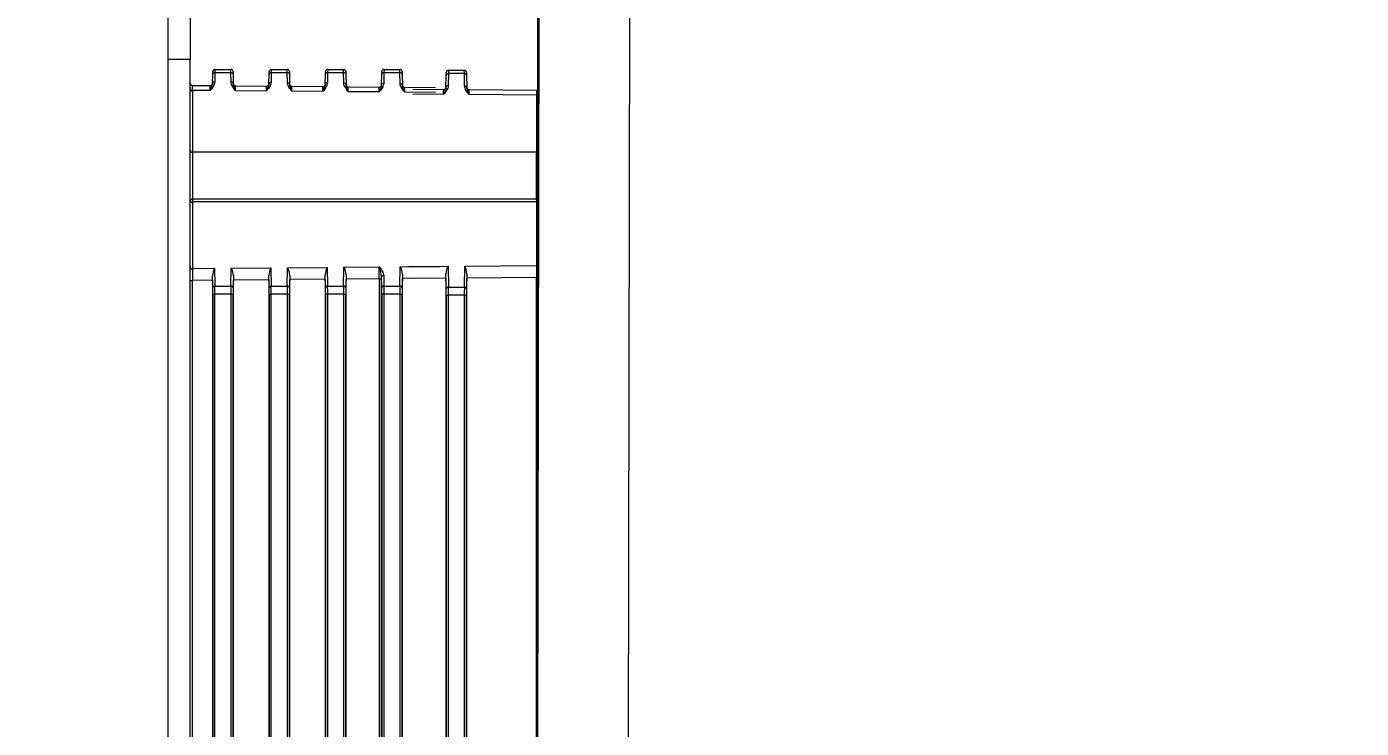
# Model space of a CAD drawing. Header units: millimetres. Extents: x -10496 to -5455, y -188 to 7293.
# Drawn here: x -7484.55 to -7472.71, y 3380.85 to 3387.08 of the extents above; entities that cross this region are included whole.
import ezdxf

# ---------------------------------------------------------------- set-up
doc = ezdxf.new("R2010")
doc.units = ezdxf.units.MM
doc.layers.add('GJC_tefris', color=30, linetype='Continuous', lineweight=0)
doc.layers.add('GJC_ölçüler', color=253, linetype='Continuous', lineweight=5)
doc.layers.add('GJC_yazı', color=11, linetype='Continuous')
doc.styles.add('Ölçü50', font='calibri.ttf', dxfattribs={"width": 0.7})

# ---------------------------------------------------------------- blocks, each defined once
blk = doc.blocks.new('fgjh')
at = {"layer": 'GJC_tefris', "color": 151, "extrusion": (-0.01667214942452569, 1.525087517426141e-05, 0.9998610099413704)}
for p, q in [((5038030.276659993, 2445214.517059881, 2050.072986127254), (5037967.735353814, 2445214.517059881, 2049.030143180629)), ((5038005.907780733, 2445214.317059881, 2049.666651104571), (5038005.907780783, 2445214.5135694, 2049.666648108046)), ((5037992.131576438, 2445214.317059881, 2049.436940240545), (5038005.907780733, 2445214.317059881, 2049.666651104571)), ((5037994.094384539, 2445214.297234412, 2049.469669321858), (5038003.944972622, 2445214.297234412, 2049.633922627886)), ((5038003.944972628, 2445214.317059881, 2049.633922325572), (5038003.944972622, 2445214.297234412, 2049.633922627886)), ((5038003.946522831, 2445214.119568261, 2049.633951186725), (5038003.944972622, 2445214.297234412, 2049.633922627886)), ((5038004.643801056, 2445214.297059881, 2049.64557522221), (5038004.051036842, 2445214.297059881, 2049.635691194879)), ((5038004.051036842, 2445214.297059881, 2049.635691194879), (5038004.052751191, 2445214.100581929, 2049.635722777609)), ((5038004.64380028, 2445211.245372623, 2049.645621756643), (5038004.643801056, 2445214.297059881, 2049.64557522221)), ((5038004.669234645, 2445214.297059881, 2049.645999313742), (5038004.643801056, 2445214.297059881, 2049.64557522221)), ((5038004.669234645, 2445214.297059881, 2049.645999313742), (5038004.669233869, 2445211.245372623, 2049.646045848174)), ((5038005.083835606, 2445214.297059881, 2049.652912563804), (5038004.669234645, 2445214.297059881, 2049.645999313742)), ((5038005.083834831, 2445211.245372623, 2049.652959098237), (5038005.083835606, 2445214.297059881, 2049.652912563804)), ((5038005.632663588, 2445214.297059881, 2049.662063977878), (5038005.083835606, 2445214.297059881, 2049.652912563804)), ((5038005.631293869, 2445214.1400883, 2049.662043532819), (5038005.632663588, 2445214.297059881, 2049.662063977878)), ((5038005.676598699, 2445214.297234412, 2049.662796569764), (5038005.675221395, 2445214.13939373, 2049.662776011507)), ((5038006.477614707, 2445214.317059881, 2049.676152782372), (5038005.907780733, 2445214.317059881, 2049.666651104571)), ((5038003.946522831, 2445214.119568261, 2049.633951186725), (5037994.09283424, 2445214.119568261, 2049.469646181394)), ((5038003.823551336, 2445214.11740289, 2049.63190073563), (5037994.215805734, 2445214.11740289, 2049.471696698527)), ((5037994.215805728, 2445214.097405936, 2049.471697003456), (5038003.823551332, 2445214.097405936, 2049.631901040558)), ((5038003.823551336, 2445214.11740289, 2049.63190073563), (5038003.823551332, 2445214.097405936, 2049.631901040558)), ((5038003.823551296, 2445213.956713826, 2049.631903185938), (5038003.823551332, 2445214.097405936, 2049.631901040558)), ((5038003.880112017, 2445214.117811888, 2049.632843848586), (5038003.986011677, 2445214.11966063, 2049.634609640786)), ((5038003.894252182, 2445214.097814933, 2049.633079933313), (5038003.894252146, 2445213.956304829, 2049.633082091166)), ((5038004.052751191, 2445214.100581929, 2049.635722777609), (5038003.894252182, 2445214.097814933, 2049.633079933313)), ((5038005.694184909, 2445214.119234185, 2049.663092525472), (5038005.775656982, 2445214.117811888, 2049.664451050575)), ((5038005.789448148, 2445214.097814933, 2049.66468131592), (5038005.707976074, 2445214.099237232, 2049.663322790816)), ((5038005.775656982, 2445214.117811888, 2049.664451050575), (5038005.799085183, 2445214.11740289, 2049.664841709573)), ((5038005.789448111, 2445213.956304829, 2049.664683473773), (5038005.789448148, 2445214.097814933, 2049.66468131592)), ((5038005.818733398, 2445214.097405936, 2049.665169638107), (5038005.789448148, 2445214.097814933, 2049.66468131592)), ((5038005.818733398, 2445214.097405936, 2049.665169638107), (5038005.818733362, 2445213.956713826, 2049.665171783487)), ((5037994.091219555, 2445213.934523314, 2049.469622079866), (5038003.948137422, 2445213.934523314, 2049.633980931663)), ((5038003.823551296, 2445213.956713826, 2049.631903185938), (5037994.215805693, 2445213.956713826, 2049.471699148836)), ((5037994.215805687, 2445213.936716872, 2049.471699453764), (5038003.823551291, 2445213.936716872, 2049.631903490867)), ((5038003.823551296, 2445213.956713826, 2049.631903185938), (5038003.823551291, 2445213.936716872, 2049.631903490867)), ((5038003.987627881, 2445213.934430917, 2049.634639415425), (5038003.880111971, 2445213.936307875, 2049.632846616296)), ((5038003.894252146, 2445213.956304829, 2049.633082091166), (5038004.054034405, 2445213.953515431, 2049.635746417725)), ((5038003.950884867, 2445213.619644413, 2049.634031546683), (5038003.948137422, 2445213.934523314, 2049.633980931663)), ((5038004.054034405, 2445213.953515431, 2049.635746417725), (5038004.057113227, 2445213.600658081, 2049.635803137568)), ((5038005.775656936, 2445213.936307875, 2049.664453818285), (5038005.692227027, 2445213.934851398, 2049.663062691248)), ((5038005.706018203, 2445213.954848352, 2049.663292346735), (5038005.789448111, 2445213.956304829, 2049.664683473773)), ((5038005.799085137, 2445213.936716872, 2049.664844464809), (5038005.775656936, 2445213.936307875, 2049.664453818285)), ((5038005.789448111, 2445213.956304829, 2049.664683473773), (5038005.818733362, 2445213.956713826, 2049.665171783487)), ((5038005.626931579, 2445213.640164452, 2049.661978419293), (5038005.629321016, 2445213.913997022, 2049.662014085133)), ((5038005.673263713, 2445213.915040918, 2049.662746790251), (5038005.670859105, 2445213.639469882, 2049.662710897981)), ((5038003.950884867, 2445213.619644413, 2049.634031546683), (5037994.08847195, 2445213.619644413, 2049.469581067869)), ((5038003.82355121, 2445213.61740289, 2049.631908360007), (5037994.215805606, 2445213.61740289, 2049.471704322905)), ((5037994.215805601, 2445213.597405936, 2049.471704627834), (5038003.823551204, 2445213.597405936, 2049.631908664936)), ((5038003.82355121, 2445213.61740289, 2049.631908360007), (5038003.823551204, 2445213.597405936, 2049.631908664936)), ((5038003.823551169, 2445213.456713826, 2049.631910810315), (5038003.823551204, 2445213.597405936, 2049.631908664936)), ((5038003.88011189, 2445213.617811888, 2049.632851472964), (5038003.990373713, 2445213.619736782, 2049.634690000745)), ((5038003.894252054, 2445213.597814933, 2049.633087557691), (5038003.894252019, 2445213.456304829, 2049.633089715544)), ((5038004.057113227, 2445213.600658081, 2049.635803137568), (5038003.894252054, 2445213.597814933, 2049.633087557691)), ((5038005.689822618, 2445213.619310338, 2049.663027411947), (5038005.775656855, 2445213.617811888, 2049.664458674953)), ((5038005.78944802, 2445213.597814933, 2049.664688940297), (5038005.703613783, 2445213.599313384, 2049.663257677291)), ((5038005.775656855, 2445213.617811888, 2049.664458674953), (5038005.799085055, 2445213.61740289, 2049.66484933395)), ((5038005.789447985, 2445213.456304829, 2049.66469109815), (5038005.78944802, 2445213.597814933, 2049.664688940297)), ((5038005.818733271, 2445213.597405936, 2049.665177262485), (5038005.78944802, 2445213.597814933, 2049.664688940297)), ((5038005.818733271, 2445213.597405936, 2049.665177262485), (5038005.818733236, 2445213.456713826, 2049.665179407864)), ((5038003.823551169, 2445213.456713826, 2049.631910810315), (5037994.215805565, 2445213.456713826, 2049.471706773214)), ((5038003.823551169, 2445213.456713826, 2049.631910810315), (5038003.823551164, 2445213.436716872, 2049.631911115244)), ((5038003.894252019, 2445213.456304829, 2049.633089715544), (5038004.05839777, 2445213.453439256, 2049.63582680217)), ((5038005.701654584, 2445213.454772176, 2049.66322721337), (5038005.789447985, 2445213.456304829, 2049.66469109815)), ((5038005.789447985, 2445213.456304829, 2049.66469109815), (5038005.818733236, 2445213.456713826, 2049.665179407864)), ((5037994.086855936, 2445213.434447138, 2049.4695569465), (5038003.952500788, 2445213.434447138, 2049.634061316108)), ((5037994.21580556, 2445213.436716873, 2049.471707078142), (5038003.823551164, 2445213.436716872, 2049.631911115244)), ((5038003.991991246, 2445213.434354741, 2049.634719799869), (5038003.880111843, 2445213.436307875, 2049.632854240674)), ((5038003.955246903, 2445213.119720566, 2049.634111906641), (5038003.952500788, 2445213.434447138, 2049.634061316108)), ((5038004.05839777, 2445213.453439256, 2049.63582680217), (5038004.061475263, 2445213.100734233, 2049.635883497526)), ((5038005.622569288, 2445213.140240605, 2049.661913305767), (5038005.624957398, 2445213.413920847, 2049.661948951767)), ((5038005.668900094, 2445213.414964742, 2049.662681656886), (5038005.666496815, 2445213.139546035, 2049.662645784456)), ((5038005.775656809, 2445213.436307875, 2049.664461442663), (5038005.687863409, 2445213.434775223, 2049.662997557883)), ((5038005.79908501, 2445213.436716872, 2049.664852089187), (5038005.775656809, 2445213.436307875, 2049.664461442663)), ((5038003.955246903, 2445213.119720566, 2049.634111906641), (5037994.08410966, 2445213.119720566, 2049.469515954343)), ((5038003.823551082, 2445213.11740289, 2049.631915984385), (5037994.215805479, 2445213.11740289, 2049.471711947283)), ((5038003.823551082, 2445213.11740289, 2049.631915984385), (5038003.823551077, 2445213.097405936, 2049.631916289314)), ((5038003.880111762, 2445213.117811888, 2049.632859097342), (5038003.994735749, 2445213.119812935, 2049.634770360703)), ((5038004.061475263, 2445213.100734233, 2049.635883497526), (5038003.894251928, 2445213.097814933, 2049.633095182069)), ((5038005.685460328, 2445213.11938649, 2049.662962298421), (5038005.775656728, 2445213.117811888, 2049.66446629933)), ((5038005.775656728, 2445213.117811888, 2049.66446629933), (5038005.799084929, 2445213.11740289, 2049.664856958328)), ((5037994.215805474, 2445213.097405936, 2049.471712252212), (5038003.823551077, 2445213.097405936, 2049.631916289314)), ((5038003.823551042, 2445212.956713826, 2049.631918434693), (5038003.823551077, 2445213.097405936, 2049.631916289314)), ((5038003.894251928, 2445213.097814933, 2049.633095182069), (5038003.894251891, 2445212.956304829, 2049.633097339921)), ((5038005.789447893, 2445213.097814933, 2049.664696564675), (5038005.699251493, 2445213.099389536, 2049.663192563765)), ((5038005.789447857, 2445212.956304829, 2049.664698722528), (5038005.789447893, 2445213.097814933, 2049.664696564675)), ((5038005.818733144, 2445213.097405936, 2049.665184886862), (5038005.789447893, 2445213.097814933, 2049.664696564675)), ((5038005.818733144, 2445213.097405936, 2049.665184886862), (5038005.818733108, 2445212.956713826, 2049.665187032242)), ((5037994.082492316, 2445212.934370963, 2049.469491813134), (5038003.956864152, 2445212.934370963, 2049.634141700552)), ((5038003.823551042, 2445212.956713826, 2049.631918434693), (5037994.215805438, 2445212.956713826, 2049.471714397591)), ((5037994.215805433, 2445212.936716873, 2049.47171470252), (5038003.823551036, 2445212.936716873, 2049.631918739622)), ((5038003.823551042, 2445212.956713826, 2049.631918434693), (5038003.823551036, 2445212.936716873, 2049.631918739622)), ((5038003.996354611, 2445212.934278565, 2049.634800184314), (5038003.880111717, 2445212.936307875, 2049.632861865052)), ((5038003.894251891, 2445212.956304829, 2049.633097339921), (5038004.062761135, 2445212.95336308, 2049.635907186614)), ((5038003.959435953, 2445212.639622188, 2049.634189079767), (5038003.956864152, 2445212.934370963, 2049.634141700552)), ((5038004.062761135, 2445212.95336308, 2049.635907186614), (5038004.06549259, 2445212.640316757, 2049.635957507057)), ((5038005.618206998, 2445212.640316757, 2049.661848192242), (5038005.620593778, 2445212.913844671, 2049.661883818402)), ((5038005.664536474, 2445212.914888567, 2049.662616523519), (5038005.662134525, 2445212.639622188, 2049.66258067093)), ((5038005.775656682, 2445212.936307875, 2049.66446906704), (5038005.683499789, 2445212.934699047, 2049.662932424516)), ((5038005.697290964, 2445212.954696001, 2049.663162080004), (5038005.789447857, 2445212.956304829, 2049.664698722528)), ((5038005.799084882, 2445212.936716873, 2049.664859713565), (5038005.775656682, 2445212.936307875, 2049.66446906704)), ((5038005.789447857, 2445212.956304829, 2049.664698722528), (5038005.818733108, 2445212.956713826, 2049.665187032242)), ((5038003.959435953, 2445212.639622188, 2049.634189079767), (5037994.079920365, 2445212.639622188, 2049.469453423023)), ((5038003.959435953, 2445212.639622188, 2049.634189079767), (5038003.959435948, 2445212.619450703, 2049.634189387357)), ((5037994.07992036, 2445212.619450703, 2049.469453730613), (5038003.959435948, 2445212.619450703, 2049.634189387357)), ((5037994.215805347, 2445212.597405936, 2049.471719876589), (5038003.82355095, 2445212.597405936, 2049.631923913691)), ((5038003.823550955, 2445212.61740289, 2049.631923608762), (5037994.215805352, 2445212.61740289, 2049.471719571661)), ((5038003.82355095, 2445212.597405936, 2049.631923913691), (5038003.823550955, 2445212.61740289, 2049.631923608762)), ((5038003.823550914, 2445212.456713826, 2049.631926059071), (5038003.82355095, 2445212.597405936, 2049.631923913691)), ((5038003.880111636, 2445212.617811888, 2049.632866721719), (5038003.974670199, 2445212.619462643, 2049.634443410188)), ((5038003.988810364, 2445212.599465689, 2049.634679494915), (5038003.8942518, 2445212.597814933, 2049.633102806446)), ((5038003.8942518, 2445212.597814933, 2049.633102806446), (5038003.894251765, 2445212.456304829, 2049.633104964299)), ((5038005.681098038, 2445212.619462643, 2049.662897184895), (5038005.7756566, 2445212.617811888, 2049.664473923708)), ((5038005.789447766, 2445212.597814933, 2049.664704189052), (5038005.694889204, 2445212.599465689, 2049.66312745024)), ((5038005.7756566, 2445212.617811888, 2049.664473923708), (5038005.799084801, 2445212.61740289, 2049.664864582706)), ((5038005.78944773, 2445212.456304829, 2049.664706346905), (5038005.789447766, 2445212.597814933, 2049.664704189052)), ((5038005.818733017, 2445212.597405936, 2049.66519251124), (5038005.789447766, 2445212.597814933, 2049.664704189052)), ((5038005.818733017, 2445212.597405936, 2049.66519251124), (5038005.818732982, 2445212.456713826, 2049.66519465662)), ((5037994.078128697, 2445212.434294787, 2049.469426679768), (5038003.961227517, 2445212.434294787, 2049.634222084997)), ((5038003.823550914, 2445212.456713826, 2049.631926059071), (5037994.215805311, 2445212.456713826, 2049.471722021969)), ((5037994.215805306, 2445212.436716873, 2049.471722326898), (5038003.82355091, 2445212.436716873, 2049.631926363999)), ((5038003.823550914, 2445212.456713826, 2049.631926059071), (5038003.82355091, 2445212.436716873, 2049.631926363999)), ((5038004.000717976, 2445212.43420239, 2049.634880568758), (5038003.880111589, 2445212.436307875, 2049.63286948943)), ((5038003.894251765, 2445212.456304829, 2049.633104964299), (5038004.0671245, 2445212.453286904, 2049.635987571058)), ((5038003.963970974, 2445212.119872871, 2049.634272626558), (5038003.961227517, 2445212.434294787, 2049.634222084997)), ((5038004.0671245, 2445212.453286904, 2049.635987571058), (5038004.070199334, 2445212.100886539, 2049.636044217444)), ((5038005.613844709, 2445212.14039291, 2049.661783078716), (5038005.616230159, 2445212.413768495, 2049.661818685036)), ((5038005.660172855, 2445212.414812392, 2049.662551390154), (5038005.657772235, 2445212.13969834, 2049.662515557405)), ((5038005.775656555, 2445212.436307875, 2049.664476691418), (5038005.67913617, 2445212.434622871, 2049.662867291151)), ((5038005.692927346, 2445212.454619825, 2049.663096946638), (5038005.78944773, 2445212.456304829, 2049.664706346905)), ((5038005.799084756, 2445212.436716873, 2049.664867337943), (5038005.775656555, 2445212.436307875, 2049.664476691418)), ((5038005.78944773, 2445212.456304829, 2049.664706346905), (5038005.818732982, 2445212.456713826, 2049.66519465662)), ((5038003.964595146, 2445212.048337917, 2049.634284125402), (5038003.961854346, 2445212.362455178, 2049.634233632811)), ((5038004.067751329, 2445212.381447295, 2049.635999118873), (5038004.070823506, 2445212.029351585, 2049.636055716287)), ((5038005.597020227, 2445212.068857956, 2049.661503630591), (5038005.59940302, 2445212.341928886, 2049.66153919723)), ((5038005.643345716, 2445212.342972782, 2049.662271902348), (5038005.640947754, 2445212.068163387, 2049.66223610928)), ((5038003.964595146, 2445212.048337917, 2049.634284125402), (5037994.0585606, 2445212.048337917, 2049.469106279167)), ((5038003.815450673, 2445212.045715632, 2049.631797260822), (5037994.20770507, 2445212.045715632, 2049.47159322372)), ((5038003.815450673, 2445212.045715632, 2049.631797260822), (5038003.815450668, 2445212.025718678, 2049.63179756575)), ((5038003.872011353, 2445212.046124629, 2049.632740373778), (5038004.004083992, 2445212.048430286, 2049.634942579463)), ((5038005.659911267, 2445212.048003842, 2049.662552623245), (5038005.767556319, 2445212.046124629, 2049.664347575767)), ((5038005.767556319, 2445212.046124629, 2049.664347575767), (5038005.79098452, 2445212.045715632, 2049.664738234765)), ((5037994.207705065, 2445212.025718678, 2049.471593528649), (5038003.815450668, 2445212.025718678, 2049.63179756575)), ((5038003.815450633, 2445211.885026569, 2049.63179971113), (5038003.815450668, 2445212.025718678, 2049.63179756575)), ((5038004.070823506, 2445212.029351585, 2049.636055716287), (5038003.886151519, 2445212.026127676, 2049.632976458505)), ((5038003.886151519, 2445212.026127676, 2049.632976458505), (5038003.886151482, 2445211.884617571, 2049.632978616358)), ((5038005.781347484, 2445212.026127676, 2049.664577841112), (5038005.673702433, 2445212.028006888, 2049.662782888589)), ((5038005.781347448, 2445211.884617571, 2049.664579998965), (5038005.781347484, 2445212.026127676, 2049.664577841112)), ((5038005.810632735, 2445212.025718678, 2049.665066163299), (5038005.781347484, 2445212.026127676, 2049.664577841112)), ((5038005.810632735, 2445212.025718678, 2049.665066163299), (5038005.810632699, 2445211.885026569, 2049.665068308679)), ((5037994.056937939, 2445211.862379002, 2049.469082058597), (5038003.966217712, 2445211.862379002, 2049.634314017256)), ((5038003.815450633, 2445211.885026569, 2049.63179971113), (5037994.207705029, 2445211.885026569, 2049.471595674028)), ((5037994.207705024, 2445211.865029614, 2049.471595978957), (5038003.815450627, 2445211.865029614, 2049.631800016059)), ((5038003.815450633, 2445211.885026569, 2049.63179971113), (5038003.815450627, 2445211.865029614, 2049.631800016059)), ((5038004.00570817, 2445211.862286605, 2049.634972501018), (5038003.872011308, 2445211.864620617, 2049.632743141489)), ((5038003.886151482, 2445211.884617571, 2049.632978616358), (5038004.072114694, 2445211.88137112, 2049.636079503318)), ((5038003.971601339, 2445211.245372623, 2049.634413197576), (5038003.966217712, 2445211.862379002, 2049.634314017256)), ((5038004.072114694, 2445211.88137112, 2049.636079503318), (5038004.077664036, 2445211.245372623, 2049.636181736514)), ((5038005.58983457, 2445211.245372623, 2049.661396374189), (5038005.5950394, 2445211.841852711, 2049.661474063864)), ((5038005.638982097, 2445211.842896606, 2049.662206768982), (5038005.633768157, 2445211.245372623, 2049.662128943342)), ((5038005.767556272, 2445211.864620617, 2049.664350343478), (5038005.657945411, 2445211.862707086, 2049.662522669979)), ((5038005.671736587, 2445211.88270404, 2049.662752325466), (5038005.781347448, 2445211.884617571, 2049.664579998965)), ((5038005.790984473, 2445211.865029614, 2049.664740990002), (5038005.767556272, 2445211.864620617, 2049.664350343478)), ((5038005.781347448, 2445211.884617571, 2049.664579998965), (5038005.810632699, 2445211.885026569, 2049.665068308679)), ((5037994.051553997, 2445211.245372623, 2049.469001695436), (5038003.971601339, 2445211.245372623, 2049.634413197576)), ((5038004.077664036, 2445211.245372623, 2049.636181736514), (5038003.971601339, 2445211.245372623, 2049.634413197576)), ((5038004.635700144, 2445211.245372623, 2049.645486691183), (5038004.077664036, 2445211.245372623, 2049.636181736514)), ((5038004.661133732, 2445211.245372623, 2049.645910782715), (5038004.635700144, 2445211.245372623, 2049.645486691183)), ((5038004.661133732, 2445211.245372623, 2049.645910782715), (5038005.075734694, 2445211.245372623, 2049.652824032777)), ((5038005.58983457, 2445211.245372623, 2049.661396374189), (5038005.075734694, 2445211.245372623, 2049.652824032777)), ((5038005.633768157, 2445211.245372623, 2049.662128943342), (5038005.58983457, 2445211.245372623, 2049.661396374189))]:
    blk.add_line(p, q, dxfattribs=at)
at = {"layer": 'GJC_tefris', "color": 151, "elevation": 2049.551707446506}
blk.add_lwpolyline([(5037984.411602098, 2445211.272081491), (5038013.611553238, 2445211.218663755), (5038016.256785847, 2445181.27847552), (5038015.790393333, 2445177.785265772), (5038015.324000819, 2445174.292056025), (5038013.969391032, 2445171.038585778), (5038013.239257337, 2445169.284967666), (5038010.921125554, 2445165.586241114), (5038010.921125554, 2445165.586241114), (5038007.823791926, 2445162.314360802), (5038006.42011399, 2445161.241354907), (5038004.609889191, 2445160.495412069), (5038000.858057292, 2445159.497464433), (5037998.916450194, 2445159.245459635), (5037996.975778112, 2445159.504566588), (5037995.03510603, 2445159.76367354), (5037991.420139089, 2445161.268795524), (5037990.020396401, 2445162.346929934), (5037988.620653712, 2445163.425064343), (5037986.935054473, 2445165.630120694), (5037985.249455233, 2445167.835177045)], dxfattribs=at)
at = {"layer": 'GJC_tefris', "color": 151, "elevation": 2049.5516147277}
blk.add_lwpolyline([(5037986.806026483, 2445211.255585141), (5038011.205985654, 2445211.210948403), (5038011.204522154, 2445210.410949741), (5037986.804562983, 2445210.455586479)], close=True, dxfattribs=at)
at = {"layer": 'GJC_tefris', "color": 151, "extrusion": (-0.01667214942452569, 1.525087517426141e-05, 0.9998610099413704)}
for centre, radius, start, end in [((-2449821.79526378, 5035100.483975392, -81907.7138700232), 0.01999999999999992, 180.0524041068535, 270.0524041060623), ((-2449821.795806011, 5035101.076819876, -81907.71387002322), 0.02000000000000009, 180.0524041068535, 269.5524041135558), ((-2449821.45626251, 5035099.356513844, -81907.71387002322), 0.1608691289981288, 151.6401809590121, 176.5617466218204), ((-2449821.637964136, 5035101.075586786, -81907.71387002322), 0.02000000000000014, 269.5524041135558, 359.0524041120754), ((-2449821.596245583, 5035101.179157709, -81907.71387002319), 0.02000000000000014, 90.05240410606234, 179.0524041120754), ((-2449821.589882268, 5035099.358271776, -81907.7138700232), 0.1585638363476662, 3.498423675952903, 28.67031228352582), ((-2449821.413609627, 5035101.073834088, -81907.71387002322), 0.01999999999999899, 181.0524040971931, 269.5524041135558), ((-2449821.455553533, 5035101.179286391, -81907.7138700232), 0.02000000000000061, 1.05240409719316, 90.05240410606234), ((-2449820.956342861, 5035099.361333855, -81907.7138700232), 0.1608691289981842, 151.6401809590121, 176.5617466218204), ((-2449821.138036506, 5035101.07168126, -81907.7138700232), 0.02000000000000047, 269.5524041135558, 359.0524041120754), ((-2449821.096245791, 5035101.179615022, -81907.71387002319), 0.02000000000000014, 90.05240410606234, 179.0524041120754), ((-2449820.955553741, 5035101.179743702, -81907.71387002319), 0.02000000000000061, 1.05240409719316, 90.05240410606234), ((-2449821.089810293, 5035099.363093254, -81907.71387002322), 0.1585638363477048, 3.498423675952903, 28.67031228352582), ((-2449820.913529669, 5035101.069927373, -81907.7138700232), 0.02000000000000038, 181.0524040971931, 269.5524041135558), ((-2449820.456423212, 5035099.366153866, -81907.7138700232), 0.1608691289981389, 151.6401809590121, 176.5617466218204), ((-2449820.638108878, 5035101.067775735, -81907.7138700232), 0.02000000000000014, 269.5524041135558, 359.0524041120754), ((-2449820.596246001, 5035101.180072333, -81907.7138700232), 0.02000000000000014, 90.05240410606234, 179.0524041120754), ((-2449820.589738318, 5035099.367914733, -81907.71387002323), 0.1585638363476813, 3.498423675952903, 28.67031228352582), ((-2449820.413449711, 5035101.066020656, -81907.71387002319), 0.01999999999999899, 181.0524040971931, 269.5524041135558), ((-2449820.455553951, 5035101.180201014, -81907.71387002317), 0.02000000000000061, 1.05240409719316, 90.05240410606234), ((-2449820.439637706, 5035099.329545572, -81907.71387002322), 0.3241005342358285, 4.715819548955205, 21.24905819586178), ((-2449820.13818125, 5035101.063870211, -81907.7138700232), 0.02000000000000014, 269.5524041135558, 359.0524041120754), ((-2449820.09624621, 5035101.180529648, -81907.7138700232), 0.02000000000000014, 90.05240410606234, 179.0524041120754), ((-2449820.089666344, 5035099.372736212, -81907.71387002319), 0.1585638363477353, 3.498423675952903, 28.67031228352582), ((-2449819.913369753, 5035101.062113944, -81907.71387002322), 0.01999999999999899, 181.0524040971931, 269.5524041135558), ((-2449819.95555416, 5035101.180658326, -81907.71387002319), 0.02000000000000061, 1.05240409719316, 90.05240410606234), ((-2449819.385049564, 5035099.376483588, -81907.7138700232), 0.1608691289981221, 151.6401809590121, 176.5617466218204), ((-2449819.566703307, 5035101.043203318, -81907.7138700232), 0.02000000000000014, 269.5524041135558, 359.0524041120754), ((-2449819.524551782, 5035101.172951267, -81907.7138700232), 0.02000000000000014, 90.05240410606234, 179.0524041120754), ((-2449819.517755362, 5035099.378250332, -81907.7138700232), 0.1585638363476718, 3.498423675952903, 28.67031228352582), ((-2449819.341434823, 5035101.041443478, -81907.7138700232), 0.019999999999999, 181.0524040971931, 269.5524041135558), ((-2449819.383859731, 5035101.173079946, -81907.7138700232), 0.02000000000000061, 1.05240409719316, 90.05240410606234)]:
    blk.add_arc(centre, radius, start, end, dxfattribs=at)
at = {"layer": 'GJC_tefris', "color": 151, "extrusion": (-0.01667214942452571, 1.525087517426368e-05, 0.9998610099413704)}
blk.add_ellipse((5038003.944985567, 2445214.297059881, 2049.633922846392), major_axis=(0.1499863853305858, -0.0001745327183388574, 0.002500945696241668), ratio=0.0011633799627262, start_param=0.7854477459680789, end_param=1.570883985583854, dxfattribs=at)
at = {"layer": 'GJC_tefris', "color": 151, "extrusion": (-0.01667214942452503, 1.525087517426405e-05, 0.9998610099413704)}
for centre in [(5038004.065177012, 2445214.297059881, 2049.635926974677), (5038004.657941226, 2445214.297059881, 2049.645811002008), (5038005.646803758, 2445214.297059881, 2049.662299757677)]:
    blk.add_ellipse(centre, major_axis=(5.085342946490533e-09, 0.01999999999767302, -3.049751083605053e-07), ratio=1, start_param=0, end_param=1.570796326794896, dxfattribs=at)
at = {"layer": 'GJC_tefris', "color": 151, "extrusion": (-0.01667214942452568, 1.525087517426405e-05, 0.9998610099413703)}
blk.add_ellipse((5038004.657941226, 2445214.297059881, 2049.645811002008), major_axis=(2.871944461332066e-09, 0.01129498832714787, -1.722345144701676e-07), ratio=1, start_param=-1.570796326794896, end_param=0, dxfattribs=at)
at = {"layer": 'GJC_tefris', "color": 151, "extrusion": (-0.0166721494245257, 1.525087517426441e-05, 0.9998610099413703)}
blk.add_ellipse((5038005.526612313, 2445214.297059881, 2049.660295629391), major_axis=(0.1499863854193376, 0.0001745327176550186, 0.002500940373428141), ratio=0.0011633799627102, start_param=5.497737561203818, end_param=6.283173799382196, dxfattribs=at)
at = {"layer": 'GJC_tefris', "color": 151, "extrusion": (-0.0166721494245257, 1.525087517426532e-05, 0.9998610099413704)}
for centre, ratio, end_param in [((5038003.823551337, 2445214.118799295, 2049.631900714336), 0.0174550649282231, 5.497787143782173), ((5038003.82355121, 2445213.618799295, 2049.631908338714), 0.0174550649282193, 5.497787143782375), ((5038003.823551083, 2445213.118799295, 2049.631915963092), 0.0174550649282156, 5.497787143781972)]:
    blk.add_ellipse(centre, major_axis=(0.07998888080461293, -1.82233568513104e-13, 0.001333771954117187), ratio=ratio, start_param=4.712388980384689, end_param=end_param, dxfattribs=at)
at = {"layer": 'GJC_tefris', "color": 151, "extrusion": (-0.0166721494245257, 1.52508751742628e-05, 0.9998610099413705)}
for centre, ratio, end_param in [((5038003.823551332, 2445214.098802341, 2049.631901019265), 0.0139640519425756, 5.497787143782136), ((5038003.823551205, 2445213.598802341, 2049.631908643642), 0.0139640519425756, 5.497787143781817), ((5038003.823551077, 2445213.098802341, 2049.63191626802), 0.0139640519425756, 5.497787143781817), ((5038003.823550951, 2445212.598802341, 2049.631923892398), 0.0139640519425596, 5.497787143781654), ((5038003.815450668, 2445212.027115083, 2049.631797544457), 0.0139640519425832, 5.497787143782296)]:
    blk.add_ellipse(centre, major_axis=(0.09998610100576578, -2.277919823254226e-13, 0.001667214942646476), ratio=ratio, start_param=4.712388980384689, end_param=end_param, dxfattribs=at)
at = {"layer": 'GJC_tefris', "color": 151, "extrusion": (-0.0166721494245257, 1.525087517426408e-05, 0.9998610099413704)}
for centre, major_axis, ratio, start_param, end_param in [((5038003.880112012, 2445214.097814933, 2049.632844153515), (-0.0003489945299985943, 0.01999695390080313, -6.124311218660691e-06), 0.7070529271412636, 4.700047952188786, 6.258503250789842), ((5038005.767207278, 2445211.884617571, 2049.664344219166), (-0.0003489945299999842, 0.01999695390080253, -6.124311218683857e-06), 0.7070529271412291, 3.141592653589792, 4.700047952188736)]:
    blk.add_ellipse(centre, major_axis=major_axis, ratio=ratio, start_param=start_param, end_param=end_param, dxfattribs=at)
at = {"layer": 'GJC_tefris', "color": 151, "extrusion": (-0.0166721494245257, 1.525087517426408e-05, 0.9998610099413705)}
for centre, major_axis, ratio, start_param, end_param in [((5038003.94651141, 2445214.122186222, 2049.633950956353), (0.1499848624726249, -1.994251275677309e-07, 0.002500917644291955), 0.0174524063865424, 4.712465156008637, 4.978894277893938), ((5038005.775307687, 2445212.956304829, 2049.66446294273), (-0.0003489945299985943, 0.01999695390080235, -6.124311218660678e-06), 0.7070529271412107, 3.141592653589792, 4.700047952188783)]:
    blk.add_ellipse(centre, major_axis=major_axis, ratio=ratio, start_param=start_param, end_param=end_param, dxfattribs=at)
at = {"layer": 'GJC_tefris', "color": 151, "extrusion": (-0.01667214942452572, 1.525087517425914e-05, 0.9998610099413705)}
blk.add_ellipse((5038005.5252609, 2445214.142186221, 2049.660275457579), major_axis=(-0.1499604954193896, 0.002792493367373227, -0.00250055392751273), ratio=0.0011633799627091, start_param=2.356167920349601, end_param=3.14160416543845, dxfattribs=at)
at = {"layer": 'GJC_tefris', "color": 151, "extrusion": (-0.01667214942452573, 1.525087517426457e-05, 0.9998610099413706)}
for centre, ratio, start_param, end_param in [((5038005.693835904, 2445214.099237232, 2049.663087011018), 0.7070529271412184, 4.724730008580593, 6.283185307179584), ((5038005.775307978, 2445214.097814933, 2049.664445536121), 0.7070529271412302, 4.724730008580735, 6.283185307178623), ((5038005.77530785, 2445213.597814933, 2049.664453160499), 0.7070529271412184, 4.724730008580593, 6.283185307179427), ((5038005.775307596, 2445212.597814933, 2049.664468409254), 0.7070529271412184, 4.724730008580593, 6.283185307178623)]:
    blk.add_ellipse(centre, major_axis=(0.0003490046991354426, 0.01999695390080163, 5.514453900312009e-06), ratio=ratio, start_param=start_param, end_param=end_param, dxfattribs=at)
at = {"layer": 'GJC_tefris', "color": 151, "extrusion": (-0.01667214942452569, 1.525087517426322e-05, 0.9998610099413704)}
for centre, start_param in [((5038003.823551295, 2445213.955317421, 2049.631903207231), 0.785398163397602), ((5038003.823551169, 2445213.455317421, 2049.631910831609), 0.785398163397602), ((5038003.823551041, 2445212.955317421, 2049.631918455987), 0.7853981633977626)]:
    blk.add_ellipse(centre, major_axis=(0.09998610100576509, -2.277919606413776e-13, 0.001667214942646465), ratio=0.0139640519425755, start_param=start_param, end_param=1.570796326794896, dxfattribs=at)
at = {"layer": 'GJC_tefris', "color": 151, "extrusion": (-0.0166721494245257, 1.525087517426429e-05, 0.9998610099413705)}
for centre, ratio in [((5038003.823551291, 2445213.935320467, 2049.63190351216), 0.0174550649282228), ((5038003.823551163, 2445213.435320467, 2049.631911136537), 0.0174550649282153), ((5038003.823551036, 2445212.935320467, 2049.631918760915), 0.0174550649282153)]:
    blk.add_ellipse(centre, major_axis=(0.0799888808046109, -1.822336032075689e-13, 0.001333771954117153), ratio=ratio, start_param=0.7853981633973854, end_param=1.570796326794896, dxfattribs=at)
at = {"layer": 'GJC_tefris', "color": 151, "extrusion": (-0.01667214942452572, 1.525087517426462e-05, 0.9998610099413703)}
blk.add_ellipse((5038003.880111976, 2445213.956304829, 2049.632846311368), major_axis=(0.0003490046991354427, 0.01999695390080102, 5.514453900312019e-06), ratio=0.707052927141255, start_param=3.166274709983022, end_param=4.724730008580593, dxfattribs=at)
at = {"layer": 'GJC_tefris', "color": 151, "extrusion": (-0.0166721494245257, 1.525087517426425e-05, 0.9998610099413703)}
blk.add_ellipse((5038003.948171694, 2445213.931904555, 2049.633981543065), major_axis=(-0.1499848659531674, 5.985786600513547e-07, -0.002500917708416435), ratio=0.0174577233679974, start_param=4.44618843183071, end_param=4.712617553717507, dxfattribs=at)
at = {"layer": 'GJC_tefris', "color": 151, "extrusion": (-0.0166721494245257, 1.525087517426402e-05, 0.9998610099413705)}
blk.add_ellipse((5038005.691878033, 2445213.954848352, 2049.663056566937), major_axis=(-0.0003489945299972045, 0.01999695390080269, -6.124311218637509e-06), ratio=0.7070529271412023, start_param=3.141592653590048, end_param=4.700047952188834, dxfattribs=at)
at = {"layer": 'GJC_tefris', "color": 151, "extrusion": (-0.0166721494245257, 1.525087517426419e-05, 0.9998610099413705)}
for centre, major_axis, ratio, start_param in [((5038005.775307941, 2445213.956304829, 2049.664447693974), (-0.0003489945299985942, 0.01999695390080261, -6.124311218660683e-06), 0.7070529271412049, 3.14159265358995), ((5038005.687514414, 2445213.454772176, 2049.662991433571), (-0.0003489945299985942, 0.01999695390080252, -6.12431121866068e-06), 0.7070529271412048, 3.141592653589792), ((5038005.77530756, 2445212.456304829, 2049.664470567107), (-0.0003489945299985942, 0.01999695390080252, -6.12431121866068e-06), 0.7070529271412048, 3.14159265358995)]:
    blk.add_ellipse(centre, major_axis=major_axis, ratio=ratio, start_param=start_param, end_param=4.700047952188785, dxfattribs=at)
at = {"layer": 'GJC_tefris', "color": 151, "extrusion": (-0.0166721494245257, 1.525087517424565e-05, 0.9998610099413704)}
blk.add_ellipse((5038005.52325143, 2445213.911898462, 2049.660245463315), major_axis=(0.1500122832286461, 0.003142462856581821, 0.002501326935770948), ratio=0.0011624699228659, start_param=5.49771456846541, end_param=6.283150813363456, dxfattribs=at)
at = {"layer": 'GJC_tefris', "color": 151, "extrusion": (-0.01667214942452573, 1.525087517426359e-05, 0.9998610099413703)}
blk.add_ellipse((5038003.880111884, 2445213.597814933, 2049.632851777892), major_axis=(-0.0003489945299992842, 0.01999695390080321, -6.124311218672197e-06), ratio=0.7070529271412306, start_param=4.700047952188762, end_param=6.258503250790027, dxfattribs=at)
at = {"layer": 'GJC_tefris', "color": 151, "extrusion": (-0.0166721494245257, 1.525087517426489e-05, 0.9998610099413704)}
blk.add_ellipse((5038003.950873446, 2445213.622262374, 2049.634031316311), major_axis=(0.1499848624726311, -1.99425127907747e-07, 0.002500917644292059), ratio=0.0174524063866929, start_param=4.712465156008865, end_param=4.978894277896046, dxfattribs=at)
at = {"layer": 'GJC_tefris', "color": 151, "extrusion": (-0.01667214942452571, 1.525087517426375e-05, 0.9998610099413705)}
blk.add_ellipse((5038005.520898609, 2445213.642262374, 2049.660210344053), major_axis=(-0.1499604954193897, 0.002792493367373318, -0.00250055392751273), ratio=0.0011633799627098, start_param=2.356167920350674, end_param=3.14160416543845, dxfattribs=at)
at = {"layer": 'GJC_tefris', "color": 151, "extrusion": (-0.01667214942452571, 1.525087517426435e-05, 0.9998610099413703)}
blk.add_ellipse((5038005.689473613, 2445213.599313384, 2049.663021897492), major_axis=(0.0003490046991368326, 0.01999695390080144, 5.514453900335189e-06), ratio=0.7070529271412813, start_param=4.724730008580642, end_param=6.283185307179524, dxfattribs=at)
at = {"layer": 'GJC_tefris', "color": 151, "extrusion": (-0.01667214942452526, 1.525087517425638e-05, 0.9998610099413707)}
blk.add_ellipse((5038003.880111849, 2445213.456304829, 2049.632853935746), major_axis=(0.0003490046991354427, 0.01999695390080093, 5.514453900312021e-06), ratio=0.7070529271412536, start_param=3.166274709986074, end_param=4.724730008580593, dxfattribs=at)
at = {"layer": 'GJC_tefris', "color": 151, "extrusion": (-0.01667214942452552, 1.525087517426749e-05, 0.9998610099413704)}
for centre, ratio, start_param in [((5038005.775307815, 2445213.456304829, 2049.664455318352), 0.7070529271412563, 3.141592653590048), ((5038005.683150794, 2445212.954696001, 2049.662926300206), 0.707052927141231, 3.141592653589245), ((5038005.678787176, 2445212.454619825, 2049.662861166839), 0.7070529271412058, 3.141592653589792), ((5038005.657596417, 2445211.88270404, 2049.662516545668), 0.7070529271412058, 3.141592653589245)]:
    blk.add_ellipse(centre, major_axis=(-0.0003489945299972041, 0.01999695390080252, -6.124311218637506e-06), ratio=ratio, start_param=start_param, end_param=4.700047952188834, dxfattribs=at)
at = {"layer": 'GJC_tefris', "color": 151, "extrusion": (-0.0166721494245257, 1.525087517426445e-05, 0.9998610099413703)}
blk.add_ellipse((5038003.952535058, 2445213.43182838, 2049.634061927509), major_axis=(-0.1499848659530617, 5.985786601413909e-07, -0.002500917708414671), ratio=0.0174577233679893, start_param=4.446188431830284, end_param=4.712617553717507, dxfattribs=at)
at = {"layer": 'GJC_tefris', "color": 151, "extrusion": (-0.0166721494245257, 1.525087517426245e-05, 0.9998610099413705)}
blk.add_ellipse((5038005.51888781, 2445213.411822286, 2049.660180329949), major_axis=(0.1500122832286517, 0.00314246285658182, 0.002501326935771041), ratio=0.0011624699228673, start_param=5.497714568466123, end_param=6.283150809356517, dxfattribs=at)
at = {"layer": 'GJC_tefris', "color": 151, "extrusion": (-0.01667214942452436, 1.525087517428755e-05, 0.9998610099413705)}
blk.add_ellipse((5038003.880111758, 2445213.097814933, 2049.63285940227), major_axis=(-0.0003489945299979042, 0.01999695390080321, -6.124311218649188e-06), ratio=0.7070529271412768, start_param=4.700047952188808, end_param=6.258503250790121, dxfattribs=at)
at = {"layer": 'GJC_tefris', "color": 151, "extrusion": (-0.0166721494245257, 1.525087517426444e-05, 0.9998610099413704)}
blk.add_ellipse((5038003.955235481, 2445213.122338526, 2049.63411167627), major_axis=(0.1499848624726902, -1.994251277378054e-07, 0.002500917644293045), ratio=0.0174524063866959, start_param=4.712465156008788, end_param=4.978894277895941, dxfattribs=at)
at = {"layer": 'GJC_tefris', "color": 151, "extrusion": (-0.01667214942452569, 1.525087517429341e-05, 0.9998610099413702)}
blk.add_ellipse((5038005.51653632, 2445213.142338526, 2049.660145230528), major_axis=(-0.1499604954193854, 0.002792493367374178, -0.002500553927512656), ratio=0.0011633799627126, start_param=2.356167920350058, end_param=3.141604158203044, dxfattribs=at)
at = {"layer": 'GJC_tefris', "color": 151, "extrusion": (-0.01667214942452495, 1.52508751742509e-05, 0.9998610099413705)}
for centre, ratio, start_param in [((5038005.685111323, 2445213.099389536, 2049.662956783967), 0.7070529271412302, 4.724730008580451), ((5038005.775307723, 2445213.097814933, 2049.664460784877), 0.7070529271412243, 4.724730008580593)]:
    blk.add_ellipse(centre, major_axis=(0.0003490046991354427, 0.01999695390080145, 5.514453900312013e-06), ratio=ratio, start_param=start_param, end_param=6.283185307179427, dxfattribs=at)
at = {"layer": 'GJC_tefris', "color": 151, "extrusion": (-0.01667214942452573, 1.525087517426467e-05, 0.9998610099413703)}
blk.add_ellipse((5038003.880111721, 2445212.956304829, 2049.632861560123), major_axis=(0.0003490046991333629, 0.01999695390080091, 5.514453900277343e-06), ratio=0.7070529271412948, start_param=3.16627470998591, end_param=4.724730008580519, dxfattribs=at)
at = {"layer": 'GJC_tefris', "color": 151, "extrusion": (-0.0166721494245257, 1.525087517426151e-05, 0.9998610099413704)}
blk.add_ellipse((5038003.956898424, 2445212.931752204, 2049.634142311954), major_axis=(-0.1499848659532486, 5.985786594413037e-07, -0.002500917708417787), ratio=0.0174577233680067, start_param=4.446188431829916, end_param=4.712617553717278, dxfattribs=at)
at = {"layer": 'GJC_tefris', "color": 151, "extrusion": (-0.0166721494245257, 1.525087517428316e-05, 0.9998610099413702)}
blk.add_ellipse((5038005.514524192, 2445212.91174611, 2049.660115196583), major_axis=(0.1500122832286571, 0.00314246285658286, 0.002501326935771132), ratio=0.0011624699228617, start_param=5.497714568465335, end_param=6.283150807535037, dxfattribs=at)
at = {"layer": 'GJC_tefris', "color": 151, "extrusion": (-0.0166721494245257, 1.525087517426321e-05, 0.9998610099413704)}
blk.add_ellipse((5038003.959423009, 2445212.642414679, 2049.634188821341), major_axis=(0.1499863852953503, -0.0001748190075622243, 0.002500945700020902), ratio=0.0186155854307584, start_param=4.712496980261196, end_param=5.497933219868308, dxfattribs=at)
at = {"layer": 'GJC_tefris', "color": 151, "extrusion": (-0.01667214942452571, 1.525087517426392e-05, 0.9998610099413704)}
for centre, start_param, end_param in [((5038005.51217403, 2445212.642414679, 2049.660080117002), 2.356167920349181, 3.141604156224573), ((5038005.490987259, 2445212.070955878, 2049.659735555351), 2.356167920350574, 3.141604162795641)]:
    blk.add_ellipse(centre, major_axis=(-0.1499604954193882, 0.002792493367372968, -0.002500553927512707), ratio=0.0011633799627075, start_param=start_param, end_param=end_param, dxfattribs=at)
at = {"layer": 'GJC_tefris', "color": 151, "extrusion": (-0.0166721494245257, 1.525087517426486e-05, 0.9998610099413704)}
blk.add_ellipse((5038003.823550955, 2445212.618799295, 2049.631923587469), major_axis=(0.07998888080461293, -1.815435822505342e-13, 0.001333771954117187), ratio=0.0174550649281931, start_param=4.712388980384689, end_param=5.497787143782173, dxfattribs=at)
at = {"layer": 'GJC_tefris', "color": 151, "extrusion": (-0.01667214942452573, 1.525087517426348e-05, 0.9998610099413704)}
blk.add_ellipse((5038003.88011163, 2445212.597814933, 2049.632867026648), major_axis=(0.0003489945299992842, -0.01999695390080251, 6.124311218672185e-06), ratio=0.7070529271412224, start_param=1.558455298598965, end_param=3.116910597196689, dxfattribs=at)
at = {"layer": 'GJC_tefris', "color": 151, "extrusion": (-0.01667214942452573, 1.525087517426436e-05, 0.9998610099413705)}
blk.add_ellipse((5038003.959423005, 2445212.622417725, 2049.634189126269), major_axis=(0.1699828441391693, -2.260151472645083e-07, 0.002834373330256377), ratio=0.0174524063875508, start_param=4.712465156010003, end_param=4.802208161106528, dxfattribs=at)
at = {"layer": 'GJC_tefris', "color": 151, "extrusion": (-0.0166721494245257, 1.525087517426413e-05, 0.9998610099413703)}
blk.add_ellipse((5038003.974670194, 2445212.599465689, 2049.634443715117), major_axis=(0.0003489945299985942, -0.01999695390080322, 6.124311218660691e-06), ratio=0.7070529271412728, start_param=1.558455298599134, end_param=3.116910597200272, dxfattribs=at)
at = {"layer": 'GJC_tefris', "color": 151, "extrusion": (-0.0166721494245257, 1.525087517426413e-05, 0.9998610099413702)}
blk.add_ellipse((5038005.680749034, 2445212.599465689, 2049.662891670441), major_axis=(0.0003490046991368324, 0.01999695390080162, 5.514453900335185e-06), ratio=0.7070529271412757, start_param=4.724730008580642, end_param=6.283185307179524, dxfattribs=at)
at = {"layer": 'GJC_tefris', "color": 151, "extrusion": (-0.0166721494245257, 1.525087517426633e-05, 0.9998610099413705)}
blk.add_ellipse((5038003.823550914, 2445212.455317421, 2049.631926080364), major_axis=(0.09998610100576506, -2.271019743788078e-13, 0.001667214942646465), ratio=0.0139640519425985, start_param=0.7853981633972801, end_param=1.570796326794896, dxfattribs=at)
at = {"layer": 'GJC_tefris', "color": 151, "extrusion": (-0.0166721494245257, 1.525087517426482e-05, 0.9998610099413703)}
blk.add_ellipse((5038003.823550909, 2445212.435320467, 2049.631926385293), major_axis=(0.07998888080461229, -1.822335685131025e-13, 0.001333771954117176), ratio=0.0174550649282192, start_param=0.7853981633974026, end_param=1.570796326794896, dxfattribs=at)
at = {"layer": 'GJC_tefris', "color": 151, "extrusion": (-0.0166721494245257, 1.525087517426408e-05, 0.9998610099413703)}
blk.add_ellipse((5038003.880111595, 2445212.456304829, 2049.632869184501), major_axis=(0.0003490046991361325, 0.01999695390080091, 5.514453900323525e-06), ratio=0.7070529271412226, start_param=3.166274709985712, end_param=4.724730008580618, dxfattribs=at)
at = {"layer": 'GJC_tefris', "color": 151, "extrusion": (-0.0166721494245257, 1.525087517426344e-05, 0.9998610099413702)}
blk.add_ellipse((5038003.961261788, 2445212.431676029, 2049.634222696398), major_axis=(-0.1499848659532, 5.98578659441305e-07, -0.002500917708416978), ratio=0.0174577233679067, start_param=4.44618843183132, end_param=4.712617553717355, dxfattribs=at)
at = {"layer": 'GJC_tefris', "color": 151, "extrusion": (-0.0166721494245257, 1.525087517426402e-05, 0.9998610099413702)}
blk.add_ellipse((5038005.510160572, 2445212.411669935, 2049.660050063217), major_axis=(0.1500122832286442, 0.003142462856581821, 0.002501326935770916), ratio=0.0011624699228673, start_param=5.497714568464775, end_param=6.283150807921209, dxfattribs=at)
at = {"layer": 'GJC_tefris', "color": 151, "extrusion": (-0.01667214942452571, 1.52508751742648e-05, 0.9998610099413705)}
blk.add_ellipse((5038003.815450674, 2445212.047112037, 2049.631797239528), major_axis=(-0.07998888080461154, 1.822335685131009e-13, -0.001333771954117164), ratio=0.0174550649282276, start_param=1.570796326794896, end_param=2.356194490192399, dxfattribs=at)
at = {"layer": 'GJC_tefris', "color": 151, "extrusion": (-0.01667214942452571, 1.525087517426397e-05, 0.9998610099413704)}
blk.add_ellipse((5038003.872011349, 2445212.026127676, 2049.632740678707), major_axis=(-0.000348994529999984, 0.01999695390080322, -6.124311218683865e-06), ratio=0.7070529271412114, start_param=4.700047952188878, end_param=6.258503250789576, dxfattribs=at)
at = {"layer": 'GJC_tefris', "color": 151, "extrusion": (-0.0166721494245257, 1.525087517426491e-05, 0.9998610099413704)}
blk.add_ellipse((5038003.964583725, 2445212.050955878, 2049.63428389503), major_axis=(0.1499848624726705, -1.994251273877528e-07, 0.002500917644292715), ratio=0.0174524063865459, start_param=4.712465156008788, end_param=4.978894277894249, dxfattribs=at)
at = {"layer": 'GJC_tefris', "color": 151, "extrusion": (-0.01667214942452426, 1.525087517423887e-05, 0.9998610099413703)}
for centre in [(5038005.659562263, 2445212.028006888, 2049.66254710879), (5038005.767207314, 2445212.026127676, 2049.664342061313)]:
    blk.add_ellipse(centre, major_axis=(0.0003490046991382221, 0.01999695390080163, 5.51445390035836e-06), ratio=0.7070529271412747, start_param=4.724730008580691, end_param=6.283185307178821, dxfattribs=at)
at = {"layer": 'GJC_tefris', "color": 151, "extrusion": (-0.01667214942452571, 1.525087517426405e-05, 0.9998610099413705)}
blk.add_ellipse((5038003.815450632, 2445211.883630163, 2049.631799732424), major_axis=(0.09998610100576619, -2.277919823254235e-13, 0.001667214942646484), ratio=0.013964051942575, start_param=0.7853981633976158, end_param=1.570796326794781, dxfattribs=at)
at = {"layer": 'GJC_tefris', "color": 151, "extrusion": (-0.01667214942452571, 1.525087517426379e-05, 0.9998610099413705)}
blk.add_ellipse((5038003.815450627, 2445211.863633209, 2049.631800037352), major_axis=(0.07998888080460946, -1.822335858603309e-13, 0.001333771954117129), ratio=0.0174550649282272, start_param=0.7853981633973679, end_param=1.570796326794896, dxfattribs=at)
at = {"layer": 'GJC_tefris', "color": 151, "extrusion": (-0.01667214942452571, 1.525087517426419e-05, 0.9998610099413704)}
blk.add_ellipse((5038003.872011312, 2445211.884617571, 2049.63274283656), major_axis=(0.0003490046991347526, 0.01999695390080093, 5.514453900300517e-06), ratio=0.7070529271412583, start_param=3.166274709986013, end_param=4.72473000858057, dxfattribs=at)
at = {"layer": 'GJC_tefris', "color": 151, "extrusion": (-0.0166721494245257, 1.525087517426179e-05, 0.9998610099413704)}
blk.add_ellipse((5038003.966251982, 2445211.859760244, 2049.634314628658), major_axis=(-0.149984865953343, 5.98578659101347e-07, -0.002500917708419361), ratio=0.017457723368019, start_param=4.446188431831028, end_param=4.712617553717278, dxfattribs=at)
at = {"layer": 'GJC_tefris', "color": 151, "extrusion": (-0.01667214942452571, 1.525087517426397e-05, 0.9998610099413706)}
blk.add_ellipse((5038005.488969814, 2445211.83975415, 2049.659705442046), major_axis=(0.1500122832286527, 0.00314246285658113, 0.002501326935771059), ratio=0.0011624699228729, start_param=5.497714568465151, end_param=6.283150808893093, dxfattribs=at)
at = {"layer": 'GJC_tefris', "color": 151}
for points in [[(5038005.707976074, 2445214.099237232, 2049.663322790816), (5038005.694012999, 2445214.099480992, 2049.663089960267), (5038005.680589937, 2445214.105373695, 2049.662866047975), (5038005.655267382, 2445214.120750414, 2049.662443573337), (5038005.643261454, 2445214.130424545, 2049.662243233337), (5038005.631293869, 2445214.1400883, 2049.662043532819)], [(5038005.694184909, 2445214.119234185, 2049.663092525472), (5038005.685341078, 2445214.119388577, 2049.662945056955), (5038005.676253541, 2445214.12295255, 2049.662793472763), (5038005.655697368, 2445214.130834752, 2049.662450589306), (5038005.644219034, 2445214.135455176, 2049.66225912374), (5038005.631293869, 2445214.1400883, 2049.662043532819)], [(5038005.629321016, 2445213.913997022, 2049.662014085133), (5038005.641291684, 2445213.923659478, 2049.662213542253), (5038005.653300492, 2445213.933333135, 2049.662413635169), (5038005.678627829, 2445213.948710573, 2049.662835720458), (5038005.692052895, 2445213.954604553, 2049.663059486386), (5038005.706018203, 2445213.954848352, 2049.663292346735)], [(5038005.629321016, 2445213.913997022, 2049.662014085133), (5038005.642248761, 2445213.91862978, 2049.662229577718), (5038005.653730175, 2445213.923250003, 2049.66242095369), (5038005.67429177, 2445213.931132357, 2049.662763687105), (5038005.683381482, 2445213.934696977, 2049.662915198843), (5038005.692227027, 2445213.934851398, 2049.663062691248)], [(5038005.703613783, 2445213.599313384, 2049.663257677291), (5038005.689650709, 2445213.599557144, 2049.663024846741), (5038005.676227646, 2445213.605449847, 2049.662800934449), (5038005.650905092, 2445213.620826567, 2049.662378459811), (5038005.638899164, 2445213.630500698, 2049.662178119811), (5038005.626931579, 2445213.640164452, 2049.661978419293)], [(5038005.689822618, 2445213.619310338, 2049.663027411947), (5038005.680978787, 2445213.619464729, 2049.66287994343), (5038005.671891251, 2445213.623028703, 2049.662728359238), (5038005.651335077, 2445213.630910905, 2049.662385475781), (5038005.639856745, 2445213.635531329, 2049.662194010215), (5038005.626931579, 2445213.640164452, 2049.661978419293)], [(5038005.624957398, 2445213.413920847, 2049.661948951767), (5038005.636928065, 2445213.423583303, 2049.662148408886), (5038005.648936872, 2445213.43325696, 2049.662348501804), (5038005.674264209, 2445213.448634398, 2049.662770587092), (5038005.687689275, 2445213.454528377, 2049.662994353021), (5038005.701654584, 2445213.454772176, 2049.66322721337)], [(5038005.624957398, 2445213.413920847, 2049.661948951767), (5038005.637885142, 2445213.418553605, 2049.662164444352), (5038005.649366555, 2445213.423173827, 2049.662355820324), (5038005.66992815, 2445213.431056181, 2049.662698553739), (5038005.679017862, 2445213.434620801, 2049.662850065477), (5038005.687863409, 2445213.434775223, 2049.662997557883)], [(5038005.699251493, 2445213.099389536, 2049.663192563765), (5038005.685288418, 2445213.099633296, 2049.662959733216), (5038005.671865356, 2445213.105526, 2049.662735820923), (5038005.646542802, 2445213.120902719, 2049.662313346286), (5038005.634536874, 2445213.13057685, 2049.662113006285), (5038005.622569288, 2445213.140240605, 2049.661913305767)], [(5038005.685460328, 2445213.11938649, 2049.662962298421), (5038005.676616497, 2445213.119540881, 2049.662814829904), (5038005.667528961, 2445213.123104855, 2049.662663245712), (5038005.646972788, 2445213.130987057, 2049.662320362255), (5038005.635494455, 2445213.135607481, 2049.662128896689), (5038005.622569288, 2445213.140240605, 2049.661913305767)], [(5038005.620593778, 2445212.913844671, 2049.661883818402), (5038005.632564446, 2445212.923507127, 2049.662083275521), (5038005.644573254, 2445212.933180784, 2049.662283368438), (5038005.669900591, 2445212.948558223, 2049.662705453726), (5038005.683325657, 2445212.954452201, 2049.662929219655), (5038005.697290964, 2445212.954696001, 2049.663162080004)], [(5038005.620593778, 2445212.913844671, 2049.661883818402), (5038005.633521522, 2445212.91847743, 2049.662099310986), (5038005.645002936, 2445212.923097651, 2049.662290686958), (5038005.665564531, 2445212.930980006, 2049.662633420373), (5038005.674654244, 2445212.934544626, 2049.662784932112), (5038005.683499789, 2445212.934699047, 2049.662932424516)], [(5038004.06549259, 2445212.640316757, 2049.635957507057), (5038004.053524999, 2445212.630653003, 2049.635758101259), (5038004.041519066, 2445212.620978871, 2049.635558056296), (5038004.016196504, 2445212.605602152, 2049.63513605061), (5038004.002773439, 2445212.599709449, 2049.63491231803), (5038003.988810364, 2445212.599465689, 2049.634679494915)], [(5038005.694889204, 2445212.599465689, 2049.66312745024), (5038005.680926128, 2445212.599709449, 2049.66289461969), (5038005.667503066, 2445212.605602152, 2049.662670707398), (5038005.642180512, 2445212.620978871, 2049.66224823276), (5038005.630174585, 2445212.630653003, 2049.66204789276), (5038005.618206998, 2445212.640316757, 2049.661848192242)], [(5038005.681098038, 2445212.619462643, 2049.662897184895), (5038005.672254208, 2445212.619617034, 2049.662749716379), (5038005.663166671, 2445212.623181008, 2049.662598132187), (5038005.642610498, 2445212.631063209, 2049.66225524873), (5038005.631132164, 2445212.635683633, 2049.662063783163), (5038005.618206998, 2445212.640316757, 2049.661848192242)], [(5038005.616230159, 2445212.413768495, 2049.661818685036), (5038005.628200826, 2445212.423430951, 2049.662018142155), (5038005.640209634, 2445212.433104609, 2049.662218235072), (5038005.665536971, 2445212.448482047, 2049.66264032036), (5038005.678962037, 2445212.454376026, 2049.662864086289), (5038005.692927346, 2445212.454619825, 2049.663096946638)], [(5038005.616230159, 2445212.413768495, 2049.661818685036), (5038005.629157904, 2445212.418401254, 2049.662034177621), (5038005.640639316, 2445212.423021476, 2049.662225553593), (5038005.661200912, 2445212.430903831, 2049.662568287007), (5038005.670290624, 2445212.43446845, 2049.662719798746), (5038005.67913617, 2445212.434622871, 2049.662867291151)], [(5038005.673702433, 2445212.028006888, 2049.662782888589), (5038005.659739357, 2445212.028250648, 2049.662550058039), (5038005.646316295, 2445212.034143351, 2049.662326145747), (5038005.620993741, 2445212.049520071, 2049.661903671109), (5038005.608987814, 2445212.059194202, 2049.661703331109), (5038005.597020227, 2445212.068857956, 2049.661503630591)], [(5038005.659911267, 2445212.048003842, 2049.662552623245), (5038005.651067437, 2445212.048158233, 2049.662405154728), (5038005.6419799, 2445212.051722207, 2049.662253570536), (5038005.621423727, 2445212.059604409, 2049.661910687079), (5038005.609945393, 2445212.064224833, 2049.661719221513), (5038005.597020227, 2445212.068857956, 2049.661503630591)], [(5038005.5950394, 2445211.841852711, 2049.661474063864), (5038005.607010068, 2445211.851515166, 2049.661673520983), (5038005.619018876, 2445211.861188823, 2049.6618736139), (5038005.644346213, 2445211.876566262, 2049.662295699189), (5038005.657771279, 2445211.882460241, 2049.662519465117), (5038005.671736587, 2445211.88270404, 2049.662752325466)], [(5038005.5950394, 2445211.841852711, 2049.661474063864), (5038005.607967145, 2445211.846485469, 2049.661689556449), (5038005.619448558, 2445211.851105691, 2049.661880932421), (5038005.640010154, 2445211.858988045, 2049.662223665836), (5038005.649099866, 2445211.862552665, 2049.662375177574), (5038005.657945411, 2445211.862707086, 2049.662522669979)]]:
    blk.add_open_spline(points, degree=3, knots=[0, 0, 0, 0, 0.5, 0.5, 1, 1, 1, 1], dxfattribs=at)
blk = doc.blocks.new('rölöveteyit')
at = {"layer": 'GJC_yazı', "lineweight": 0, "insert": (30672.61473744849, -28380.10760433398, -0.1189398151083207), "char_height": 125, "attachment_point": 1, "rotation": 0.04063747282578942, "style": 'Ölçü50'}
blk.add_mtext_dynamic_manual_height_columns('{\\fCalibri Light|b0|i0|c162|p34;BİNAYA AİT ALAN}', width=958.2822270266421, gutter_width=0.7720375324976313, heights=[97.76626446848928], dxfattribs=at)

msp = doc.modelspace()

# ---------------------------------------------------------------- block references
at = {"rotation": 90}
msp.add_blockref('fgjh', (2437731.216854233, -5034619.119305481, -1763.716172823757), dxfattribs=at)

# ---------------------------------------------------------------- next in the draw order: block references
at = {"layer": 'GJC_ölçüler'}
msp.add_blockref('rölöveteyit', (-39101.92334334465, 31729.9740501685), dxfattribs=at)

doc.saveas('drawing.dxf')
